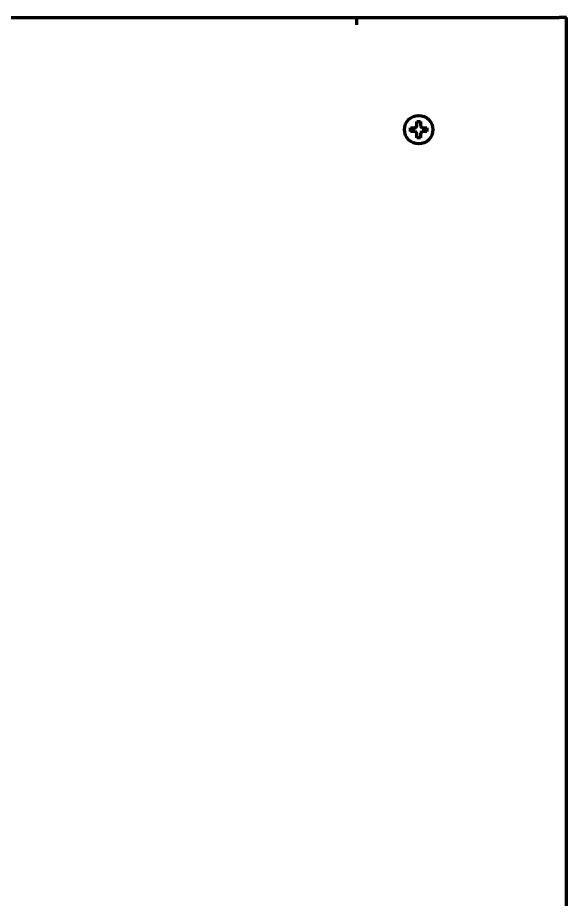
# Model space of a CAD drawing. Header units: inches. Extents: x -3077 to 7201, y 316 to 5463.
# Drawn here: x 3558.1 to 3712.4, y 584.1 to 832.1 of the extents above; entities that cross this region are included whole.
import ezdxf

# ---------------------------------------------------------------- set-up
doc = ezdxf.new("R2010")
doc.units = ezdxf.units.IN

msp = doc.modelspace()

# ---------------------------------------------------------------- linework, layer by layer
at = {"linetype": 'Continuous', "lineweight": 70}
for p, q in [((2876.35, 832.07), (3653.35, 832.07)), ((3653.35, 832.1), (3653.35, 832.07)), ((3653.35, 832.07), (3653.35, 830.07)), ((3653.37, 832.07), (3710.35, 832.07)), ((3653.37, 832.07), (3653.37, 830.07)), ((3712.35, 832.07), (3710.35, 832.07)), ((3712.35, 496.9), (3712.35, 832.07)), ((3653.37, 830.07), (3653.35, 830.07)), ((3668.55, 800.57), (3668.55, 801.07)), ((3673.15, 801.07), (3673.15, 800.57)), ((3668.55, 800.07), (3668.55, 800.57)), ((3673.15, 800.57), (3673.15, 800.07))]:
    msp.add_line(p, q, dxfattribs=at)
msp.add_circle((3670.85, 800.57), 4, dxfattribs=at)
for points in [[(3668.55, 801.07), (3668.76, 801.07), (3668.96, 801.07), (3669.29, 801.07), (3669.4, 801.07), (3669.62, 801.07), (3669.74, 801.07), (3669.85, 801.07)], [(3671.35, 802.87), (3671.35, 802.66), (3671.35, 802.45), (3671.35, 802.13), (3671.35, 802.02), (3671.35, 801.79), (3671.35, 801.68), (3671.35, 801.57)], [(3670.35, 798.27), (3670.35, 798.47), (3670.35, 798.68), (3670.35, 799), (3670.35, 799.11), (3670.35, 799.34), (3670.35, 799.45), (3670.35, 799.57)], [(3673.15, 800.07), (3672.95, 800.07), (3672.74, 800.07), (3672.41, 800.07), (3672.3, 800.07), (3672.08, 800.07), (3671.97, 800.07), (3671.85, 800.07)]]:
    msp.add_open_spline(points, degree=3, knots=[0, 0, 0, 0, 0.5, 0.5, 0.75, 0.75, 1, 1, 1, 1], dxfattribs=at)
for points in [[(3669.85, 801.07), (3669.88, 801.09), (3669.92, 801.14), (3669.99, 801.21), (3670.07, 801.28), (3670.14, 801.35), (3670.21, 801.42), (3670.28, 801.49), (3670.33, 801.54), (3670.35, 801.57)], [(3670.35, 801.57), (3670.35, 801.62), (3670.35, 801.73), (3670.35, 801.89), (3670.35, 802.05), (3670.35, 802.2), (3670.35, 802.36), (3670.35, 802.51), (3670.35, 802.68), (3670.35, 802.8), (3670.35, 802.87)], [(3670.35, 802.87), (3670.52, 802.87), (3670.85, 802.87), (3671.19, 802.87), (3671.35, 802.87)], [(3671.35, 801.57), (3671.38, 801.54), (3671.43, 801.49), (3671.5, 801.41), (3671.57, 801.34), (3671.65, 801.27), (3671.71, 801.2), (3671.78, 801.13), (3671.83, 801.09), (3671.85, 801.07)], [(3671.85, 801.07), (3671.91, 801.07), (3672.01, 801.07), (3672.18, 801.07), (3672.34, 801.07), (3672.49, 801.07), (3672.64, 801.07), (3672.8, 801.07), (3672.96, 801.07), (3673.09, 801.07), (3673.15, 801.07)], [(3669.85, 800.07), (3669.8, 800.07), (3669.69, 800.07), (3669.53, 800.07), (3669.37, 800.07), (3669.21, 800.07), (3669.06, 800.07), (3668.91, 800.07), (3668.74, 800.07), (3668.62, 800.07), (3668.55, 800.07)], [(3670.35, 799.57), (3670.33, 799.59), (3670.27, 799.64), (3670.2, 799.72), (3670.13, 799.79), (3670.06, 799.86), (3669.99, 799.93), (3669.92, 800), (3669.88, 800.04), (3669.85, 800.07)], [(3671.85, 800.07), (3671.83, 800.04), (3671.78, 799.99), (3671.71, 799.92), (3671.64, 799.85), (3671.57, 799.78), (3671.5, 799.71), (3671.42, 799.64), (3671.38, 799.59), (3671.35, 799.57)], [(3671.35, 799.57), (3671.35, 799.51), (3671.35, 799.4), (3671.35, 799.24), (3671.35, 799.08), (3671.35, 798.93), (3671.35, 798.78), (3671.35, 798.62), (3671.35, 798.45), (3671.35, 798.33), (3671.35, 798.27)], [(3671.35, 798.27), (3671.19, 798.27), (3670.85, 798.27), (3670.52, 798.27), (3670.35, 798.27)]]:
    msp.add_open_spline(points, degree=3, dxfattribs=at)

doc.saveas('drawing.dxf')
